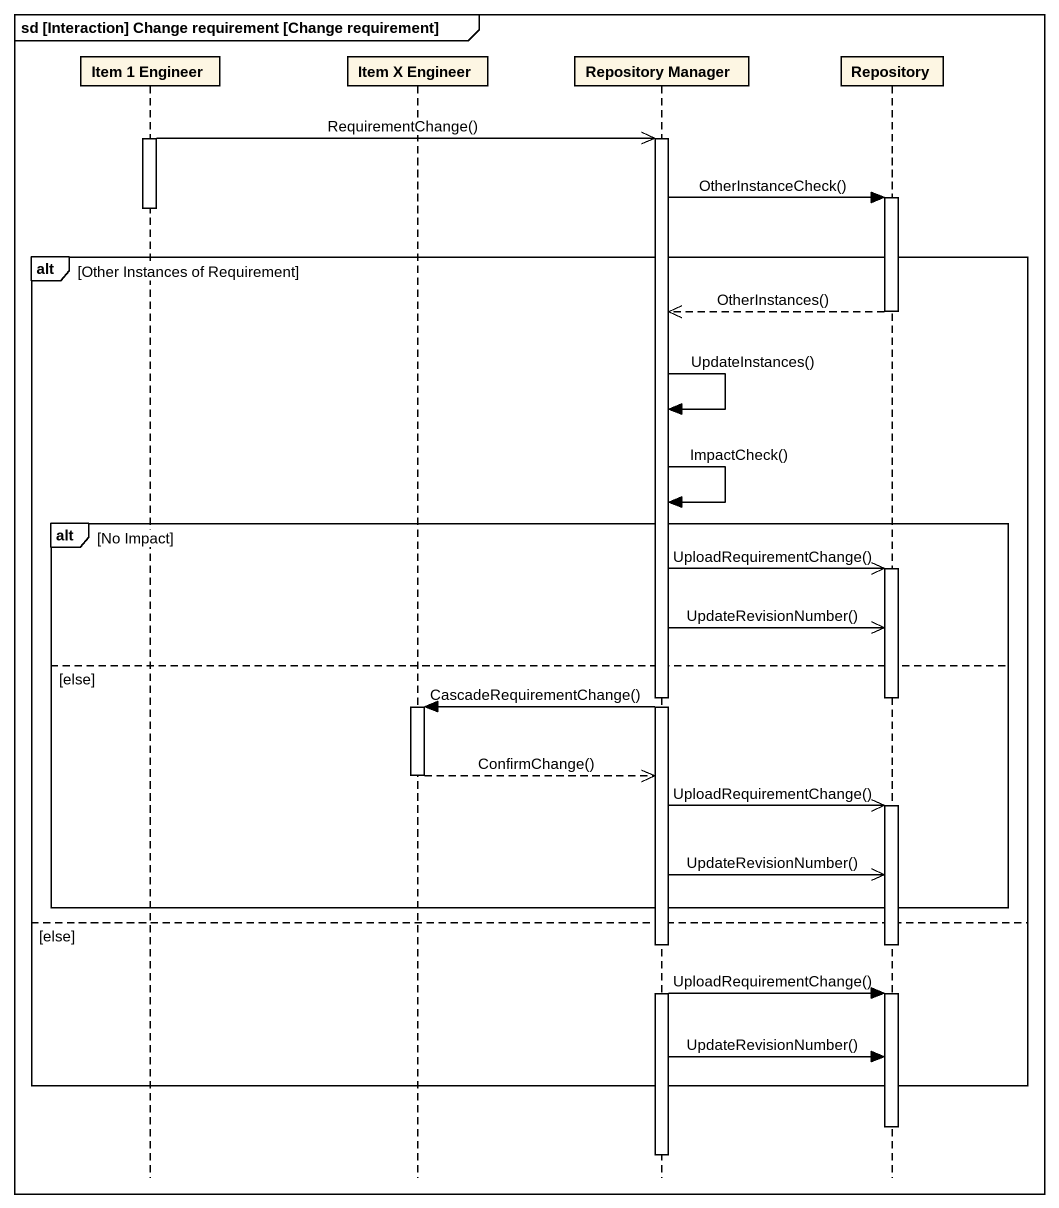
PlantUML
@startuml
mainframe sd [Interaction] Change requirement [Change requirement]
hide footbox
participant "Item 1 Engineer" as Item_1_Engineer
participant "Item X Engineer" as Item_X_Engineer
participant "Repository Manager" as Repository_Manager
participant Repository

activate Item_1_Engineer
Item_1_Engineer ->> Repository_Manager : RequirementChange()
activate Repository_Manager
Repository_Manager -> Repository : OtherInstanceCheck()
activate Repository
deactivate Item_1_Engineer
alt Other Instances of Requirement
  Repository -->> Repository_Manager : OtherInstances()
  deactivate Repository
  Repository_Manager -> Repository_Manager : UpdateInstances()
  Repository_Manager -> Repository_Manager : ImpactCheck()
  alt No Impact
    Repository_Manager ->> Repository : UploadRequirementChange()
    activate Repository
    Repository_Manager ->> Repository : UpdateRevisionNumber()
  else else
    deactivate Repository
    Repository_Manager -> Item_X_Engineer : CascadeRequirementChange()
    activate Item_X_Engineer
    Item_X_Engineer -->> Repository_Manager : ConfirmChange()
    deactivate Item_X_Engineer
    Repository_Manager ->> Repository : UploadRequirementChange()
    activate Repository
    Repository_Manager ->> Repository : UpdateRevisionNumber()
  end
else else
  deactivate Repository
  Repository_Manager -> Repository : UploadRequirementChange()
  activate Repository
  Repository_Manager -> Repository : UpdateRevisionNumber()
end
deactivate Repository
deactivate Repository_Manager
@enduml
